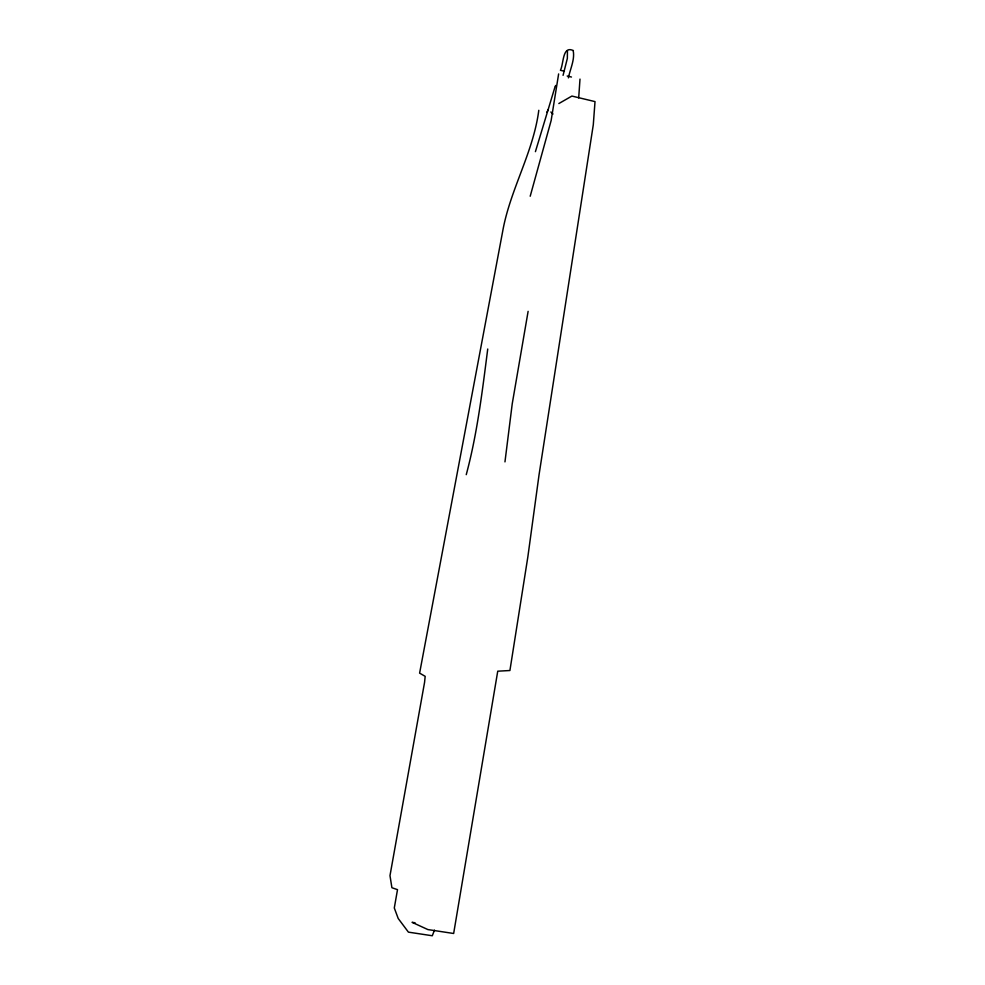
<?xml version="1.0" encoding="UTF-8"?>
<svg xmlns="http://www.w3.org/2000/svg" width="985" height="985" viewBox="0 0 985 985"><rect width="100%" height="100%" fill="white"/><g stroke="black" fill="none" stroke-linecap="round" stroke-linejoin="round"><path stroke-width="1.48" d="M578.688 97.897L579.993 79.095M487.735 349.022C482.318 391.131 477.294 433.597 466.25 474.659M504.96 461.891L512.237 403.788L528.12 311.346M558.63 73.937L551.132 120.589L530.201 196.237M538.795 110.308C533.279 152.737 510.021 189.76 502.645 231.549L419.61 673.124L425.175 676.338L424.572 682.334L389.986 875.64L391.907 887.731L397.509 889.652L394.296 907.973L398.211 918.5L408.418 932.142L432.292 935.75L434.459 930.16M568.382 77.877C570.18 69.098 575.08 59.309 573.159 50.567M563.075 75.353L567.348 58.41L567.446 50.678M535.421 151.653L555.06 86.717M555.343 86.151L555.688 85.461M546.86 112.216L548.362 109.532M573.418 50.629C562.275 45.175 563.863 63.532 560.416 70.292L564.393 71.252M558.852 103.548L571.903 96.062L595.014 101.603L593.29 124.775L539.054 474.758L527.849 556.882L509.91 670.514L497.745 671.191L453.654 933.484L427.896 929.581L412.062 922.317L415.067 922.773M567.188 76.005L571.46 77.039M550.861 112.019L552.991 114.014"/></g></svg>
